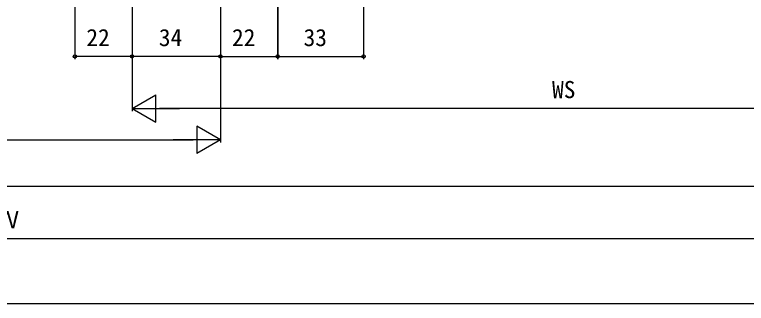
# Model space of a CAD drawing. Units: millimetres, scale not verified. Extents: x -525 to 525, y -783 to 778.
# Drawn here: x 0.9 to 282.2, y -782.7 to -671.8 of the extents above; entities that cross this region are included whole.
import ezdxf
from ezdxf.enums import TextEntityAlignment as Align

# ---------------------------------------------------------------- set-up
doc = ezdxf.new("R2010")
doc.units = ezdxf.units.MM
doc.header["$LTSCALE"] = 4
doc.layers.add('0-7_YKK_D', color=6, linetype='Continuous')
doc.layers.add('0-8_YKK_ZWAK', color=7, linetype='Continuous')
doc.styles.add('ＭＳ ゴシック', font='')
doc.styles.get('ＭＳ ゴシック').set_extended_font_data('MS Gothic')

msp = doc.modelspace()

# ---------------------------------------------------------------- linework, layer by layer
at = {"layer": '0-7_YKK_D'}
for p, q in [((135.023, -459.34), (135.023, -688.841)), ((24.023, -490.34), (24.023, -688.841)), ((45.997, -491.84), (45.997, -688.841)), ((101.994, -490.397), (101.994, -688.841)), ((101.997, -490.34), (101.997, -688.841)), ((45.997, -507.84), (45.997, -688.841)), ((46.023, -507.84), (46.023, -708.841)), ((79.997, -507.84), (79.997, -688.841)), ((79.997, -507.84), (79.997, -688.841)), ((80.023, -507.84), (80.023, -720.841)), ((45.997, -687.841), (24.023, -687.841)), ((79.997, -687.841), (45.997, -687.841)), ((79.997, -687.841), (101.994, -687.841)), ((101.997, -687.841), (135.023, -687.841)), ((46.023, -707.841), (55.116, -702.591)), ((55.116, -713.091), (55.116, -702.591)), ((46.023, -707.841), (55.116, -713.091)), ((46.023, -707.841), (64.209, -707.841)), ((375.523, -707.841), (56.523, -707.841)), ((80.023, -719.841), (70.93, -714.591)), ((70.93, -714.591), (70.93, -725.091)), ((-69.477, -719.841), (69.523, -719.841)), ((80.023, -719.841), (61.836, -719.841)), ((80.023, -719.841), (70.93, -725.091)), ((345.523, -737.841), (-345.5, -737.841)), ((-375.5, -757.841), (375.523, -757.841))]:
    msp.add_line(p, q, dxfattribs=at)
for centre in [(24.023, -687.841), (45.997, -687.841), (45.997, -687.841), (79.997, -687.841), (79.997, -687.841), (101.994, -687.841), (101.997, -687.841), (135.023, -687.841)]:
    msp.add_circle(centre, 0.637, dxfattribs=at)
at = {"layer": '0-8_YKK_ZWAK'}
msp.add_lwpolyline([(-525, -782.7), (525, -782.7), (525, 747.3)], dxfattribs=at)

# ---------------------------------------------------------------- texts
at = {"layer": '0-7_YKK_D', "style": 'ＭＳ ゴシック'}
for s, p in [('22', (28.465, -685.841)), ('34', (56.324, -685.841)), ('22', (84.45, -685.841)), ('33', (111.965, -685.841)), ('WS', (207.483, -705.841)), ('Ｗ', (-6.381, -755.841))]:
    msp.add_text(s, height=6.598, dxfattribs=at).set_placement(p, align=Align.BOTTOM_LEFT)

doc.saveas('drawing.dxf')
